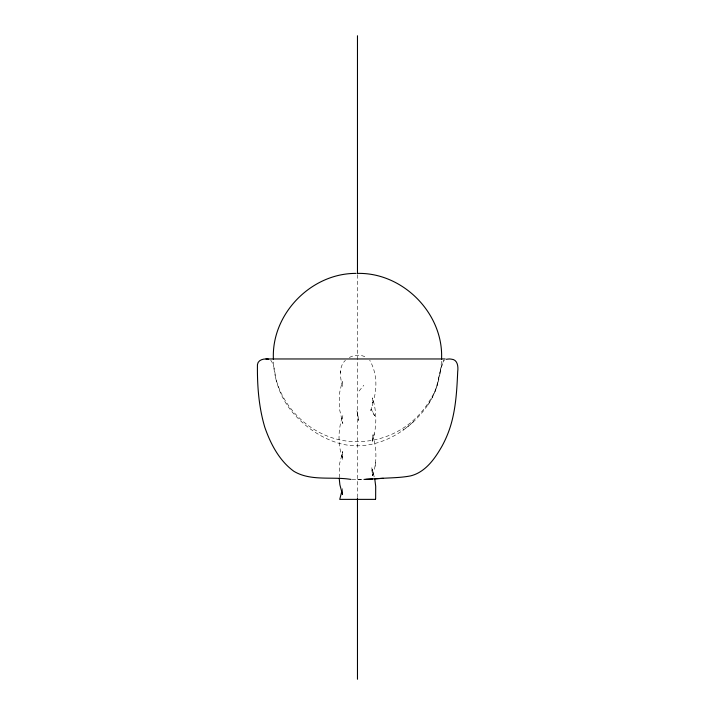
<?xml version="1.0" encoding="UTF-8"?>
<svg xmlns="http://www.w3.org/2000/svg" width="715" height="715" viewBox="0 0 715 715"><rect width="100%" height="100%" fill="white"/><g stroke="black" fill="none" stroke-linecap="round" stroke-linejoin="round"><path stroke-width="0.54" stroke-dasharray="3.58 2.68" d="M339.25 477.656L339.661 463.383L342.78 451.531L341.868 455.285L342.181 453.936L342.61 459.566L341.833 455.384L342.387 457.841C337.677 444.221 338.007 428.937 342.86 415.388L342.128 419.365L342.825 423.53L339.33 408.435L339.339 393.849L342.217 381.488L342.548 386.708C340.322 378.146 338.177 367.197 345.417 360.288M374.186 476.923L372.435 469.281L372.747 475.386L372.864 474.465L372.292 476.753C377.136 463.231 377.046 447.992 372.39 434.461L372.792 438.161L372.202 442.254C376.769 427.919 377.163 412.278 372.461 397.898L372.89 401.759L372.846 401.07L372.202 405.53L373.096 401.696L372.953 402.223C377.538 388.62 376.984 372.792 369.727 360.217M340.465 372.792L340.501 371.049M441.495 361.29L440.503 370.942M375.161 466.171L375.625 462.623M270.744 360.199C275.91 367.144 274.283 377.154 277.608 385.001C280.691 395.118 285.946 404.529 292.757 412.618C304.706 426.542 320.32 437.589 337.936 442.996C374.928 454.284 414.351 430.171 432.03 398.023A74.583 74.583 0 0 0 436.552 387.432L440.744 369.619M342.163 490.553L342.556 488.577M440.994 368.288L443.407 360.959A4.326 4.326 0 0 1 444.194 360.199C438.081 371.398 439.314 386.064 431.69 397.066C425.219 409.186 415.746 419.669 404.35 427.338C390.748 436.481 374.437 441.521 358.045 441.611C314.144 442.844 273.818 404.672 273.452 360.521M440.172 372.694C438.215 384.804 433.889 396.593 426.784 406.647M372.667 439.278L372.3 440.637L374.186 433.817M370.352 410.696L372.006 407.058M359.046 391.042L363.828 385.26M349.331 357.527C354.479 354.586 361.12 354.336 366.259 357.437M352.075 479.479L362.863 479.479M357.473 479.783L361.772 479.568M372.828 472.517L372.881 472.973M357.473 274.828L357.473 498.266M413.485 421.662A105.069 105.069 0 0 1 402.84 430.233M374.624 415.719L371.264 409.329L374.624 415.719M358.733 420.402L356.928 410.669L358.733 420.402M372.292 473.518L371.809 467.485L372.292 473.518"/><path stroke-width="1.07" d="M375.643 498.766L375.697 486.272L374.785 479.059M441.539 359.386C443.863 313.912 403.323 272.665 358.045 273.389M342.181 491.965L342.503 494.566L339.875 484.752L339.25 478.693M342.038 490.365L339.741 499.374L375.563 499.374M446.339 359.27L449.109 358.966A13.621 13.621 0 0 1 451.326 359.162C457.672 359.484 458.387 366.643 457.707 371.559C456.921 389.175 455.982 406.978 451.129 424.022A105.284 105.284 0 0 1 447.805 433.799A110.208 110.208 0 0 1 442.111 445.981C434.979 458.556 425.523 472.141 410.678 475.877C399.185 478.112 387.342 477.7 375.706 478.8M445.159 358.966L265.944 358.966C262.334 358.894 257.847 360.494 257.445 364.623C257.177 385.653 258.758 407.076 264.818 427.329C270.61 443.979 279.342 460.737 293.901 471.319C310.971 481.499 332.278 476.297 351.002 479.425M363.944 479.425L383.356 478.326M372.667 478.97L365.723 479.354M356.088 273.398C311.061 273.13 271.021 314.287 273.425 359.511M265.944 358.966L267.383 359.037M267.267 359.037L268.608 359.27M357.473 35.75L357.473 273.711M357.473 498.266L357.473 679.25"/></g></svg>
